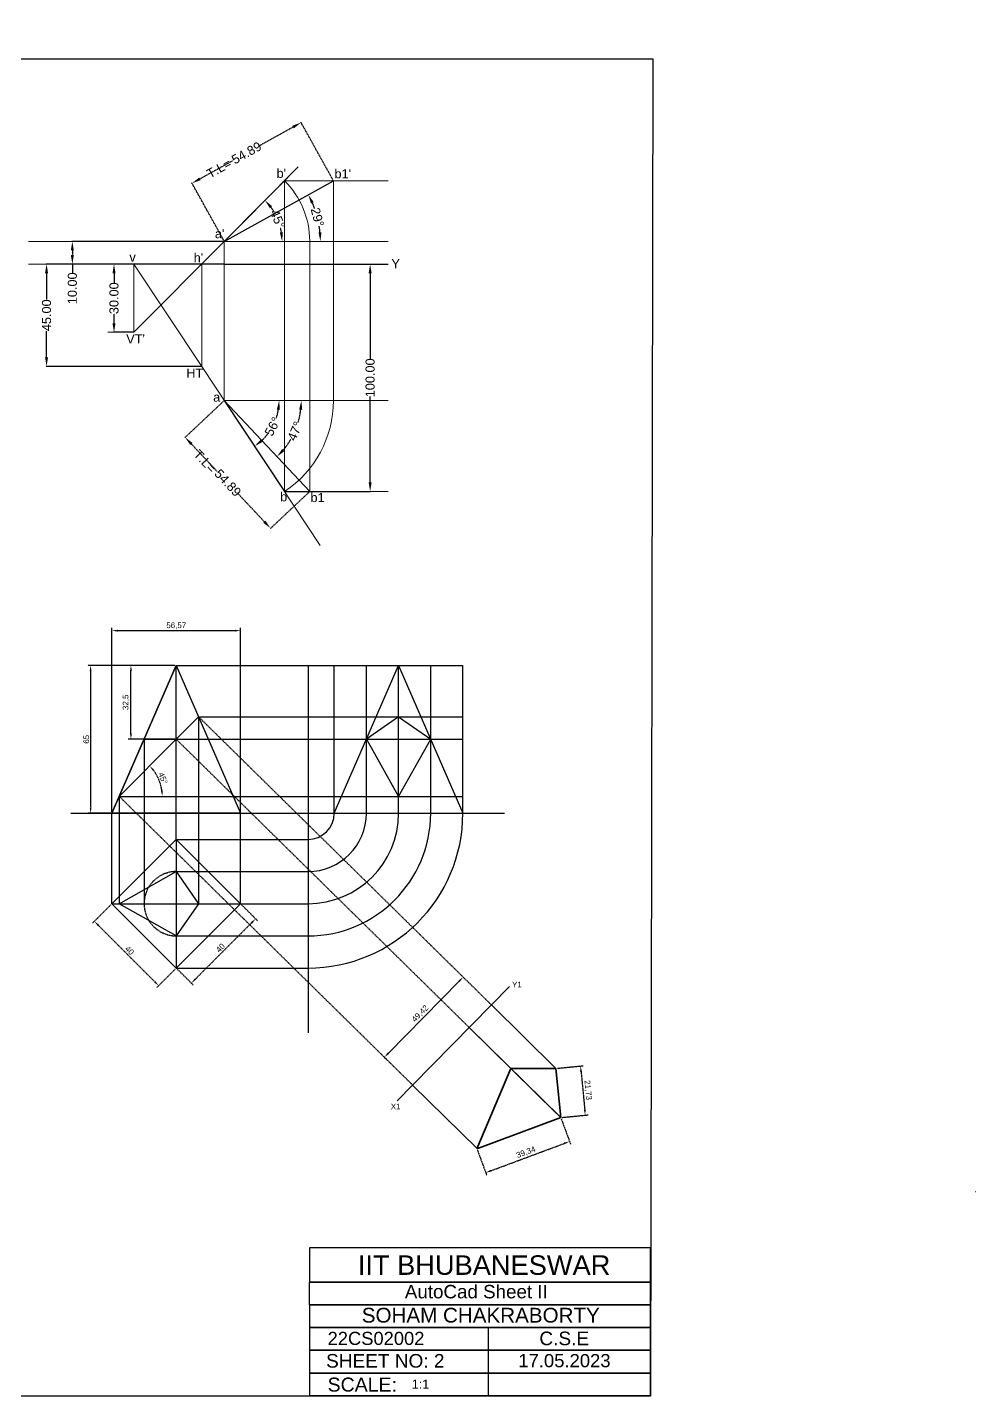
# Model space of a CAD drawing. Header units: millimetres. Extents: x -130 to 622, y -498 to 104.
# Drawn here: x 205 to 622, y -498 to 104 of the extents above; entities that cross this region are included whole.
import ezdxf

# ---------------------------------------------------------------- set-up
doc = ezdxf.new("R2010")
doc.units = ezdxf.units.MM
doc.header["$MEASUREMENT"] = 0
doc.linetypes.add('HIDDEN', pattern=[0.375, 0.25, -0.125])
doc.styles.get("Standard").update_dxf_attribs({"font": 'arial.ttf'})
doc.dimstyles.new('ISO-25', dxfattribs={"dimtxt": 2.5, "dimasz": 2.5, "dimexe": 1.25, "dimexo": 0.625, "dimtad": 1, "dimtxsty": 'Standard', "dimcen": 2.5, "dimadec": 0, "dimazin": 0, "dimtfac": 1, "dimtmove": 0, "dimatfit": 3, "dimfxl": 1, "dimarcsym": 0})
doc.dimstyles.get("Standard").update_dxf_attribs({"dimtxt": 4, "dimasz": 4, "dimexe": 0.18, "dimexo": 0.0625, "dimgap": 0.09, "dimtad": 0, "dimzin": 0, "dimdsep": 46, "dimtxsty": 'Standard', "dimcen": 0.09, "dimadec": 0, "dimazin": 0, "dimtfac": 1, "dimtofl": 0, "dimtmove": 0, "dimatfit": 3, "dimfxl": 1, "dimtolj": 1, "dimtzin": 0, "dimarcsym": 0})

# ---------------------------------------------------------------- blocks, each defined once
blk = doc.blocks.new('*D10')
at = {"color": 0, "linetype": 'HIDDEN', "lineweight": -2, "transparency": 16777216}
for start, end in [(31.85835, 36.16801), (9.02091, 13.33057)]:
    blk.add_arc((291.82, 10), 25.43, start, end, dxfattribs=at)
at = {"color": 0, "linetype": 'HIDDEN', "lineweight": -3, "transparency": 16777216}
for points in [[(311.85, 24.57), (312.86, 25.44), (309.74, 28.04)], [(317.6, 14.04), (316.27, 13.94), (317.25, 10)]]:
    blk.add_solid(points, dxfattribs=at)
at = {"layer": 'Defpoints', "color": 0, "linetype": 'HIDDEN', "lineweight": -3, "transparency": 16777216}
for p in [(385.28, 104.08), (316.38, 16.61), (291.82, 10), (291.82, 10), (427.03, 10)]:
    blk.add_point(p, dxfattribs=at)
at = {"color": 0, "linetype": 'HIDDEN', "lineweight": 0, "transparency": 16777216, "insert": (315.3, 19.77), "char_height": 4, "attachment_point": 5, "rotation": 292.59446}
blk.add_mtext('\\A1;45°', dxfattribs=at)
blk = doc.blocks.new('*D11')
at = {"color": 0, "linetype": 'HIDDEN', "lineweight": -2, "transparency": 16777216}
for p, q in [((291.76, 10), (224.82, 10)), ((291.76, 0), (224.82, 0)), ((225, 6), (225, 4)), ((225, 0), (225, -4))]:
    blk.add_line(p, q, dxfattribs=at)
at = {"color": 0, "linetype": 'HIDDEN', "lineweight": -3, "transparency": 16777216}
for points in [[(224.33, 6), (225.67, 6), (225, 10)], [(224.33, 4), (225.67, 4), (225, 0)]]:
    blk.add_solid(points, dxfattribs=at)
at = {"layer": 'Defpoints', "color": 0, "linetype": 'HIDDEN', "lineweight": -3, "transparency": 16777216}
for p in [(291.82, 10), (225, 0), (291.82, 0)]:
    blk.add_point(p, dxfattribs=at)
at = {"color": 0, "linetype": 'HIDDEN', "lineweight": 0, "transparency": 16777216, "insert": (225, -10.64), "char_height": 4, "attachment_point": 5, "rotation": 90}
blk.add_mtext('\\A1;10.00', dxfattribs=at)
blk = doc.blocks.new('*D13')
at = {"color": 0, "linetype": 'HIDDEN', "lineweight": -2, "transparency": 16777216}
for p, q in [((281.82, 0), (213.48, 0)), ((213.66, -4), (213.66, -15.59)), ((213.66, -41), (213.66, -29.41)), ((281.82, -45), (213.48, -45))]:
    blk.add_line(p, q, dxfattribs=at)
at = {"color": 0, "linetype": 'HIDDEN', "lineweight": -3, "transparency": 16777216}
for points in [[(212.99, -4), (214.32, -4), (213.66, 0)], [(212.99, -41), (214.32, -41), (213.66, -45)]]:
    blk.add_solid(points, dxfattribs=at)
at = {"layer": 'Defpoints', "color": 0, "linetype": 'HIDDEN', "lineweight": -3, "transparency": 16777216}
for p in [(213.66, 0), (281.89, 0), (281.89, -45)]:
    blk.add_point(p, dxfattribs=at)
at = {"color": 0, "linetype": 'HIDDEN', "lineweight": 0, "transparency": 16777216, "insert": (213.66, -22.5), "char_height": 4, "attachment_point": 5, "rotation": 90}
blk.add_mtext('\\A1;45.00', dxfattribs=at)
blk = doc.blocks.new('*D17')
at = {"color": 0, "linetype": 'HIDDEN', "lineweight": -2, "transparency": 16777216}
for p, q in [((252.02, 0), (243.14, 0)), ((243.32, -4), (243.32, -8.17)), ((243.32, -26), (243.32, -21.83)), ((252.02, -30), (243.14, -30))]:
    blk.add_line(p, q, dxfattribs=at)
at = {"color": 0, "linetype": 'HIDDEN', "lineweight": -3, "transparency": 16777216}
for points in [[(242.66, -4), (243.99, -4), (243.32, 0)], [(242.66, -26), (243.99, -26), (243.32, -30)]]:
    blk.add_solid(points, dxfattribs=at)
at = {"layer": 'Defpoints', "color": 0, "linetype": 'HIDDEN', "lineweight": -3, "transparency": 16777216}
for p in [(252.08, 0), (243.32, -30), (252.08, -30)]:
    blk.add_point(p, dxfattribs=at)
at = {"color": 0, "linetype": 'HIDDEN', "lineweight": 0, "transparency": 16777216, "insert": (243.32, -15), "char_height": 4, "attachment_point": 5, "rotation": 90}
blk.add_mtext('\\A1;30.00', dxfattribs=at)
blk = doc.blocks.new('*D18')
at = {"color": 0, "linetype": 'HIDDEN', "lineweight": -2, "transparency": 16777216}
for p, q in [((318.37, 0), (356.14, 0)), ((355.96, -4), (355.96, -41.8)), ((355.96, -96), (355.96, -58.2)), ((318.37, -100), (356.14, -100))]:
    blk.add_line(p, q, dxfattribs=at)
at = {"color": 0, "linetype": 'HIDDEN', "lineweight": -3, "transparency": 16777216}
for points in [[(355.3, -4), (356.63, -4), (355.96, 0)], [(355.3, -96), (356.63, -96), (355.96, -100)]]:
    blk.add_solid(points, dxfattribs=at)
at = {"layer": 'Defpoints', "color": 0, "linetype": 'HIDDEN', "lineweight": -3, "transparency": 16777216}
for p in [(318.31, 0), (318.31, -100), (355.96, -100)]:
    blk.add_point(p, dxfattribs=at)
at = {"color": 0, "linetype": 'HIDDEN', "lineweight": 0, "transparency": 16777216, "insert": (355.96, -50), "char_height": 4, "attachment_point": 5, "rotation": 90}
blk.add_mtext('\\A1;100.00', dxfattribs=at)
blk = doc.blocks.new('*D19')
at = {"color": 0, "linetype": 'HIDDEN', "lineweight": -2, "transparency": 16777216}
for p, q in [((322.1, 60.27), (307.59, 52.2)), ((339.77, 36.72), (325.51, 62.37)), ((281.12, 37.49), (295.63, 45.55)), ((291.79, 10.05), (277.54, 35.7))]:
    blk.add_line(p, q, dxfattribs=at)
at = {"color": 0, "linetype": 'HIDDEN', "lineweight": -3, "transparency": 16777216}
for points in [[(321.78, 60.85), (322.43, 59.68), (325.6, 62.21)], [(280.8, 38.07), (281.44, 36.9), (277.62, 35.54)]]:
    blk.add_solid(points, dxfattribs=at)
at = {"layer": 'Defpoints', "color": 0, "linetype": 'HIDDEN', "lineweight": -3, "transparency": 16777216}
for p in [(325.6, 62.21), (339.8, 36.67), (291.82, 10)]:
    blk.add_point(p, dxfattribs=at)
at = {"color": 0, "linetype": 'HIDDEN', "lineweight": 0, "transparency": 16777216, "insert": (301.61, 48.88), "char_height": 4, "attachment_point": 5, "rotation": 29.06626}
blk.add_mtext('\\A1;54.89', dxfattribs=at)
blk = doc.blocks.new('*D20')
at = {"color": 0, "linetype": 'HIDDEN', "lineweight": -2, "transparency": 16777216}
for p, q in [((291.77, -60.04), (274.47, -76.31)), ((277.34, -79.1), (288.71, -91.19)), ((309.45, -113.27), (298.08, -101.17)), ((329.36, -100.04), (312.06, -116.31))]:
    blk.add_line(p, q, dxfattribs=at)
at = {"color": 0, "linetype": 'HIDDEN', "lineweight": -3, "transparency": 16777216}
for points in [[(277.83, -78.64), (276.85, -79.55), (274.6, -76.18)], [(309.94, -112.81), (308.96, -113.72), (312.19, -116.18)]]:
    blk.add_solid(points, dxfattribs=at)
at = {"layer": 'Defpoints', "color": 0, "linetype": 'HIDDEN', "lineweight": -3, "transparency": 16777216}
for p in [(291.82, -60), (329.41, -100), (312.19, -116.18)]:
    blk.add_point(p, dxfattribs=at)
at = {"color": 0, "linetype": 'HIDDEN', "lineweight": 0, "transparency": 16777216, "insert": (293.39, -96.18), "char_height": 4, "attachment_point": 5, "rotation": 313.21972}
blk.add_mtext('\\A1;54.89', dxfattribs=at)
blk = doc.blocks.new('*D53')
at = {"color": 0, "linetype": 'HIDDEN', "lineweight": -2, "transparency": 16777216}
for p, q in [((299.43, -281.68), (306.49, -288.74)), ((303.84, -289.62), (279.09, -314.37)), ((271.14, -309.96), (278.2, -317.02))]:
    blk.add_line(p, q, dxfattribs=at)
at = {"color": 0, "linetype": 'HIDDEN', "lineweight": 30, "transparency": 16777216}
for points in [[(303.54, -289.33), (304.13, -289.92), (305.6, -287.85)], [(278.79, -314.08), (279.38, -314.66), (277.32, -316.14)]]:
    blk.add_solid(points, dxfattribs=at)
at = {"layer": 'Defpoints', "color": 0, "linetype": 'HIDDEN', "lineweight": 30, "transparency": 16777216}
for p in [(298.98, -281.23), (270.7, -309.52), (277.32, -316.14)]:
    blk.add_point(p, dxfattribs=at)
at = {"color": 0, "linetype": 'HIDDEN', "transparency": 16777216, "insert": (290.12, -300.65), "char_height": 2.5, "attachment_point": 5, "rotation": 45}
blk.add_mtext('40', dxfattribs=at)
blk = doc.blocks.new('*D54')
at = {"color": 0, "linetype": 'HIDDEN', "lineweight": -2, "transparency": 16777216}
for p, q in [((241.97, -281.68), (233.79, -289.86)), ((236.44, -290.75), (261.19, -315.5)), ((270.26, -309.96), (262.07, -318.15))]:
    blk.add_line(p, q, dxfattribs=at)
at = {"color": 0, "linetype": 'HIDDEN', "lineweight": 30, "transparency": 16777216}
for points in [[(236.73, -290.45), (236.15, -291.04), (234.67, -288.98)], [(261.48, -315.2), (260.89, -315.79), (262.96, -317.26)]]:
    blk.add_solid(points, dxfattribs=at)
at = {"layer": 'Defpoints', "color": 0, "linetype": 'HIDDEN', "lineweight": 30, "transparency": 16777216}
for p in [(242.42, -281.23), (270.7, -309.52), (262.96, -317.26)]:
    blk.add_point(p, dxfattribs=at)
at = {"color": 0, "linetype": 'HIDDEN', "transparency": 16777216, "insert": (250.16, -301.78), "char_height": 2.5, "attachment_point": 5, "rotation": 315}
blk.add_mtext('40', dxfattribs=at)
blk = doc.blocks.new('*D55')
at = {"color": 0, "linetype": 'HIDDEN', "lineweight": -2, "transparency": 16777216}
for p, q in [((270.08, -176.43), (231.79, -176.43)), ((233.04, -178.93), (233.04, -238.93)), ((270.08, -241.43), (231.79, -241.43))]:
    blk.add_line(p, q, dxfattribs=at)
at = {"color": 0, "linetype": 'HIDDEN', "lineweight": 30, "transparency": 16777216}
for points in [[(232.62, -178.93), (233.45, -178.93), (233.04, -176.43)], [(232.62, -238.93), (233.45, -238.93), (233.04, -241.43)]]:
    blk.add_solid(points, dxfattribs=at)
at = {"layer": 'Defpoints', "color": 0, "linetype": 'HIDDEN', "lineweight": 30, "transparency": 16777216}
for p in [(270.7, -176.43), (233.04, -241.43), (270.7, -241.43)]:
    blk.add_point(p, dxfattribs=at)
at = {"color": 0, "linetype": 'HIDDEN', "transparency": 16777216, "insert": (231.13, -208.93), "char_height": 2.5, "attachment_point": 5, "rotation": 90}
blk.add_mtext('65', dxfattribs=at)
blk = doc.blocks.new('*D56')
at = {"color": 0, "linetype": 'HIDDEN', "lineweight": -2, "transparency": 16777216}
for p, q in [((242.42, -240.81), (242.42, -159.91)), ((244.92, -161.16), (296.48, -161.16)), ((298.98, -240.81), (298.98, -159.91))]:
    blk.add_line(p, q, dxfattribs=at)
at = {"color": 0, "linetype": 'HIDDEN', "lineweight": 30, "transparency": 16777216}
for points in [[(244.92, -160.75), (244.92, -161.58), (242.42, -161.16)], [(296.48, -160.75), (296.48, -161.58), (298.98, -161.16)]]:
    blk.add_solid(points, dxfattribs=at)
at = {"layer": 'Defpoints', "color": 0, "linetype": 'HIDDEN', "lineweight": 30, "transparency": 16777216}
for p in [(298.98, -161.16), (242.42, -241.43), (298.98, -241.43)]:
    blk.add_point(p, dxfattribs=at)
at = {"color": 0, "linetype": 'HIDDEN', "transparency": 16777216, "insert": (270.7, -159.04), "char_height": 2.5, "attachment_point": 5}
blk.add_mtext('56,57', dxfattribs=at)
blk = doc.blocks.new('*D57')
at = {"color": 0, "linetype": 'HIDDEN', "lineweight": -2, "transparency": 16777216}
blk.add_arc((245.63, -234.04), 18.92, 7.57532, 37.47029, dxfattribs=at)
at = {"color": 0, "linetype": 'HIDDEN', "lineweight": 30, "transparency": 16777216}
for points in [[(260.34, -222.8), (260.96, -222.25), (259, -220.65)], [(264.81, -231.52), (263.97, -231.57), (264.56, -234.04)]]:
    blk.add_solid(points, dxfattribs=at)
at = {"layer": 'Defpoints', "color": 0, "linetype": 'HIDDEN', "lineweight": 30, "transparency": 16777216}
for p in [(270.7, -208.93), (245.63, -234.04), (245.63, -234.04), (263.91, -229.14), (295.77, -234.04)]:
    blk.add_point(p, dxfattribs=at)
at = {"color": 0, "linetype": 'HIDDEN', "transparency": 16777216, "insert": (264.86, -226.06), "char_height": 2.5, "attachment_point": 5, "rotation": 292.5228}
blk.add_mtext('45°', dxfattribs=at)
blk = doc.blocks.new('*D58')
at = {"color": 0, "linetype": 'HIDDEN', "lineweight": -2, "transparency": 16777216}
for p, q in [((270.08, -176.43), (249.51, -176.43)), ((250.76, -206.43), (250.76, -178.93)), ((270.08, -208.93), (249.51, -208.93))]:
    blk.add_line(p, q, dxfattribs=at)
at = {"color": 0, "linetype": 'HIDDEN', "lineweight": 30, "transparency": 16777216}
for points in [[(250.34, -178.93), (251.18, -178.93), (250.76, -176.43)], [(250.34, -206.43), (251.18, -206.43), (250.76, -208.93)]]:
    blk.add_solid(points, dxfattribs=at)
at = {"layer": 'Defpoints', "color": 0, "linetype": 'HIDDEN', "lineweight": 30, "transparency": 16777216}
for p in [(250.76, -176.43), (270.7, -176.43), (270.7, -208.93)]:
    blk.add_point(p, dxfattribs=at)
at = {"color": 0, "linetype": 'HIDDEN', "transparency": 16777216, "insert": (248.63, -192.68), "char_height": 2.5, "attachment_point": 5, "rotation": 90}
blk.add_mtext('32,5', dxfattribs=at)
blk = doc.blocks.new('*D52')
at = {"color": 0, "lineweight": -2, "transparency": 16777216}
for p, q in [((363.99, -346.95), (395.14, -315.29)), ((396.83, -313.45), (397.78, -314.39)), ((362.18, -348.68), (363.13, -349.61))]:
    blk.add_line(p, q, dxfattribs=at)
at = {"color": 0, "lineweight": 30, "transparency": 16777216}
for points in [[(394.84, -315), (395.43, -315.58), (396.89, -313.51)], [(363.69, -346.66), (364.29, -347.25), (362.24, -348.74)]]:
    blk.add_solid(points, dxfattribs=at)
at = {"layer": 'Defpoints', "color": 0, "lineweight": 30, "transparency": 16777216}
for p in [(396.39, -313.01), (396.89, -313.51), (361.73, -348.24)]:
    blk.add_point(p, dxfattribs=at)
at = {"color": 0, "transparency": 16777216, "insert": (378.05, -329.63), "char_height": 2.5, "attachment_point": 5, "rotation": 45.47124}
blk.add_mtext('49,42', dxfattribs=at)
blk = doc.blocks.new('*D59')
at = {"color": 0, "linetype": 'HIDDEN', "lineweight": -2, "transparency": 16777216}
for p, q in [((440.01, -375.85), (444.13, -386.92)), ((403.14, -389.57), (407.26, -400.64)), ((409.16, -398.6), (441.35, -386.62))]:
    blk.add_line(p, q, dxfattribs=at)
at = {"color": 0, "linetype": 'HIDDEN', "lineweight": 30, "transparency": 16777216}
for points in [[(441.21, -386.23), (441.5, -387.01), (443.69, -385.75)], [(409.02, -398.2), (409.31, -398.99), (406.82, -399.47)]]:
    blk.add_solid(points, dxfattribs=at)
at = {"layer": 'Defpoints', "color": 0, "linetype": 'HIDDEN', "lineweight": 30, "transparency": 16777216}
for p in [(439.79, -375.26), (402.92, -388.98), (443.69, -385.75)]:
    blk.add_point(p, dxfattribs=at)
at = {"color": 0, "linetype": 'HIDDEN', "transparency": 16777216, "insert": (424.52, -390.61), "char_height": 2.5, "attachment_point": 5, "rotation": 20.40594}
blk.add_mtext('39,34', dxfattribs=at)
blk = doc.blocks.new('*D60')
at = {"color": 0, "linetype": 'HIDDEN', "lineweight": -2, "transparency": 16777216}
for p, q in [((438.31, -353.58), (449.72, -352.46)), ((448.72, -355.07), (450.34, -371.72)), ((440.42, -375.2), (451.83, -374.09))]:
    blk.add_line(p, q, dxfattribs=at)
at = {"color": 0, "linetype": 'HIDDEN', "lineweight": 30, "transparency": 16777216}
for points in [[(449.13, -355.03), (448.3, -355.11), (448.47, -352.59)], [(450.75, -371.68), (449.92, -371.76), (450.58, -374.21)]]:
    blk.add_solid(points, dxfattribs=at)
at = {"layer": 'Defpoints', "color": 0, "linetype": 'HIDDEN', "lineweight": 30, "transparency": 16777216}
for p in [(437.68, -353.64), (439.79, -375.26), (450.58, -374.21)]:
    blk.add_point(p, dxfattribs=at)
at = {"color": 0, "linetype": 'HIDDEN', "transparency": 16777216, "insert": (451.64, -363.19), "char_height": 2.5, "attachment_point": 5, "rotation": 275.56772}
blk.add_mtext('21,73', dxfattribs=at)
blk = doc.blocks.new('*D62')
at = {"color": 0, "linetype": 'HIDDEN', "lineweight": -2, "transparency": 16777216}
for start, end in [(20.02801, 23.64244), (5.42382, 9.03825)]:
    blk.add_arc((291.82, 10), 42.27, start, end, dxfattribs=at)
at = {"color": 0, "linetype": 'HIDDEN', "lineweight": -3, "transparency": 16777216}
for points in [[(329.95, 26.66), (331.14, 27.25), (328.77, 30.54)], [(334.57, 14.03), (333.24, 13.96), (334.09, 10)]]:
    blk.add_solid(points, dxfattribs=at)
at = {"layer": 'Defpoints', "color": 0, "linetype": 'HIDDEN', "lineweight": -3, "transparency": 16777216}
for p in [(339.8, 36.67), (333.49, 17.11), (291.82, 10), (291.82, 10), (427.03, 10)]:
    blk.add_point(p, dxfattribs=at)
at = {"color": 0, "linetype": 'HIDDEN', "lineweight": -3, "transparency": 16777216, "insert": (332.74, 20.61), "char_height": 4, "attachment_point": 5, "rotation": 284.53313}
blk.add_mtext('\\A1;29°', dxfattribs=at)
blk = doc.blocks.new('*D63')
at = {"color": 0, "linetype": 'HIDDEN', "lineweight": -2, "transparency": 16777216}
for start, end in [(343.55492, 353.22722), (319.99251, 329.6648)]:
    blk.add_arc((291.82, -60), 33.86, start, end, dxfattribs=at)
at = {"color": 0, "linetype": 'HIDDEN', "lineweight": -3, "transparency": 16777216}
for points in [[(324.78, -63.95), (326.11, -64.03), (325.68, -60)], [(318.24, -82.23), (317.27, -81.31), (315.01, -84.67)]]:
    blk.add_solid(points, dxfattribs=at)
at = {"layer": 'Defpoints', "color": 0, "linetype": 'HIDDEN', "lineweight": -3, "transparency": 16777216}
for p in [(291.82, -60), (291.82, -60), (414.37, -60), (320.79, -77.53), (329.41, -100)]:
    blk.add_point(p, dxfattribs=at)
at = {"color": 0, "linetype": 'HIDDEN', "lineweight": -3, "transparency": 16777216, "insert": (322.9, -73.44), "char_height": 4, "attachment_point": 5, "rotation": 66.60986}
blk.add_mtext('\\A1;47°', dxfattribs=at)
blk = doc.blocks.new('*D64')
at = {"color": 0, "linetype": 'HIDDEN', "lineweight": -2, "transparency": 16777216}
for start, end in [(341.33469, 350.48917), (313.02673, 322.1812)]:
    blk.add_arc((291.82, -60), 24.12, start, end, dxfattribs=at)
at = {"color": 0, "linetype": 'HIDDEN', "lineweight": -3, "transparency": 16777216}
for points in [[(314.95, -63.93), (316.28, -64.04), (315.95, -60)], [(308.69, -78.16), (307.87, -77.11), (305.14, -80.11)]]:
    blk.add_solid(points, dxfattribs=at)
at = {"layer": 'Defpoints', "color": 0, "linetype": 'HIDDEN', "lineweight": -3, "transparency": 16777216}
for p in [(291.82, -60), (291.82, -60), (414.37, -60), (310.92, -74.74), (318.31, -100)]:
    blk.add_point(p, dxfattribs=at)
at = {"color": 0, "linetype": 'HIDDEN', "lineweight": -3, "transparency": 16777216, "insert": (313.07, -71.42), "char_height": 4, "attachment_point": 5, "rotation": 61.75795}
blk.add_mtext('\\A1;56°', dxfattribs=at)

msp = doc.modelspace()

# ---------------------------------------------------------------- linework, layer by layer
at = {"linetype": 'ByBlock', "lineweight": 0}
for p, q in [((291.82, 10), (324.383, 42.778)), ((291.82, 10), (319.736, 38.1)), ((318.312, 0), (318.312, 36.667)), ((318.312, 36.667), (363.835, 36.667)), ((339.797, -60), (339.797, 36.667)), ((291.82, 10), (205.773, 10)), ((291.82, 10), (252.083, -30)), ((291.82, 0), (291.82, 10)), ((291.82, 10), (363.835, 10)), ((329.409, 10.124), (329.409, -100)), ((291.82, 0), (205.773, 0)), ((252.083, -30), (252.083, 0)), ((252.083, 0), (281.886, -45)), ((281.886, 0), (281.886, -45)), ((291.82, 0), (291.82, -60)), ((318.312, -100), (318.312, 0)), ((252.083, -30), (240.556, -30)), ((281.886, -45), (334.057, -123.774)), ((291.82, -60), (363.835, -60)), ((363.835, -100), (318.312, -100))]:
    msp.add_line(p, q, dxfattribs=at)
at = {"linetype": 'ByBlock', "lineweight": 30}
for p, q in [((291.82, 10), (339.797, 36.667)), ((291.82, 10), (318.312, 36.667)), ((291.82, -60), (318.312, -100)), ((291.82, -60), (329.409, -100))]:
    msp.add_line(p, q, dxfattribs=at)
for p, q in [((291.82, 0), (363.835, 0)), ((270.7, -176.432), (242.416, -241.432)), ((270.7, -241.432), (270.7, -176.432)), ((270.7, -176.432), (298.985, -241.432)), ((270.7, -208.932), (280.55, -199.067)), ((280.55, -199.067), (280.55, -281.234)), ((270.7, -208.932), (245.633, -234.039)), ((245.633, -234.039), (245.633, -281.234)), ((270.7, -252.95), (270.7, -309.519)), ((242.416, -281.234), (298.985, -281.234)), ((409.312, -325.727), (417.275, -317.632)), ((409.312, -325.727), (374.659, -360.956)), ((409.312, -325.727), (437.685, -353.638)), ((409.312, -325.727), (437.685, -353.638)), ((399.536, -335.665), (439.793, -375.263)), ((399.536, -335.665), (417.83, -353.659)), ((399.536, -335.665), (437.991, -373.491)), ((374.659, -360.956), (367.896, -367.832)), ((374.659, -360.956), (403.087, -388.918)), ((374.659, -360.956), (403.033, -388.866)), ((390.498, -376.762), (390.611, -376.647))]:
    msp.add_line(p, q)
at = {"lineweight": 30}
for p, q in [((242.416, -241.432), (270.7, -176.432)), ((270.7, -176.432), (298.985, -241.432)), ((340.161, -241.432), (368.445, -176.432)), ((368.445, -176.432), (396.729, -241.432)), ((368.445, -199.067), (354.303, -208.932)), ((368.445, -199.067), (382.587, -208.932)), ((354.303, -208.932), (368.445, -234.039)), ((368.445, -234.039), (382.587, -208.932)), ((298.985, -241.432), (242.416, -241.432)), ((340.161, -241.432), (396.729, -241.432)), ((242.416, -281.234), (270.7, -252.95)), ((270.7, -252.95), (298.985, -281.234)), ((245.633, -281.234), (270.7, -267.092)), ((270.7, -267.092), (280.55, -281.234)), ((270.7, -309.519), (242.416, -281.234)), ((270.7, -295.377), (245.633, -281.234)), ((280.55, -281.234), (270.7, -295.377)), ((298.985, -281.234), (270.7, -309.519))]:
    msp.add_line(p, q, dxfattribs=at)
at = {"linetype": 'HIDDEN', "lineweight": -3}
for p, q in [((270.7, -176.432), (396.729, -176.432)), ((280.55, -199.067), (396.729, -199.067)), ((270.7, -208.932), (396.729, -208.932)), ((245.633, -234.039), (396.729, -234.039))]:
    msp.add_line(p, q, dxfattribs=at)
at = {"linetype": 'ByBlock', "lineweight": 25}
for p, q in [((328.642, -176.432), (328.642, -337.929)), ((270.7, -252.95), (328.642, -252.95)), ((270.7, -267.092), (328.642, -267.092)), ((298.985, -281.234), (328.642, -281.234)), ((270.7, -295.377), (328.642, -295.377)), ((270.7, -309.519), (328.642, -309.519))]:
    msp.add_line(p, q, dxfattribs=at)
at = {"lineweight": -3}
for p, q in [((340.161, -241.432), (340.161, -176.432)), ((354.303, -241.432), (354.303, -176.432)), ((368.445, -241.432), (368.445, -176.432)), ((382.587, -241.432), (382.587, -176.432)), ((396.729, -241.432), (396.729, -176.432))]:
    msp.add_line(p, q, dxfattribs=at)
at = {"linetype": 'HIDDEN'}
for p, q in [((280.55, -199.067), (396.89, -313.509)), ((256.558, -208.932), (256.558, -281.234)), ((256.558, -208.932), (270.7, -208.932)), ((270.7, -208.932), (374.693, -311.228)), ((245.633, -234.039), (295.768, -234.039)), ((245.633, -234.039), (362.238, -348.737)), ((242.416, -281.234), (242.416, -241.432)), ((270.7, -252.95), (270.7, -241.432)), ((298.985, -281.234), (298.985, -241.432)), ((374.693, -311.228), (387.115, -323.446)), ((397.782, -314.386), (409.312, -325.727)), ((387.115, -323.446), (399.536, -335.665)), ((362.654, -349.146), (374.659, -360.956))]:
    msp.add_line(p, q, dxfattribs=at)
at = {"lineweight": 25}
msp.add_line((224.282, -241.432), (396.729, -241.432), dxfattribs=at)
at = {"lineweight": -2}
msp.add_line((396.729, -241.432), (415.082, -241.432), dxfattribs=at)
at = {"lineweight": 35}
for p, q in [((402.919, -388.981), (417.83, -353.659)), ((417.83, -353.659), (437.685, -353.638)), ((437.685, -353.638), (439.793, -375.263)), ((439.793, -375.263), (402.919, -388.981))]:
    msp.add_line(p, q, dxfattribs=at)
at = {"lineweight": 25}
for points in [[(-129.113, 90.22), (480.345, 90.22), (479.252, -497.751), (-130.205, -497.751)], [(479.276, -432.563), (329.276, -432.563), (329.276, -447.563), (479.276, -447.563)], [(479.213, -447.563), (329.213, -447.563), (329.213, -457.563), (479.213, -457.563)], [(479.276, -457.563), (329.276, -457.563), (329.276, -467.563), (479.276, -467.563)], [(479.343, -467.563), (329.343, -467.563), (329.343, -477.563), (479.343, -477.563)], [(479.25, -477.563), (329.25, -477.563), (329.25, -487.563), (479.25, -487.563)], [(479.223, -487.563), (329.223, -487.563), (329.223, -497.563), (479.223, -497.563)]]:
    msp.add_lwpolyline(points, close=True, dxfattribs=at)
msp.add_lwpolyline([(242.416, -281.234), (270.7, -252.95), (298.985, -281.234), (270.7, -309.519)], close=True)
for points in [[(622.246, -407.939), (621.996, -407.939)], [(479.237, -487.563), (479.237, -457.563), (404.237, -457.563)], [(407.877, -467.762), (407.877, -497.946)], [(479.197, -472.939), (479.237, -472.939)], [(479.197, -497.563), (329.197, -497.563), (329.197, -497.946)]]:
    msp.add_lwpolyline(points, dxfattribs=at)
at = {"linetype": 'ByBlock', "lineweight": 0}
for centre, radius, start, end in [((291.82, 10), 37.589, 0.188923, 45.188923), ((291.82, -60), 47.977, 303.515898, 0)]:
    msp.add_arc(centre, radius, start, end, dxfattribs=at)
at = {"linetype": 'ByBlock', "lineweight": 25}
for radius in [11.518, 25.66, 39.803, 53.945, 68.087]:
    msp.add_arc((328.642, -241.432), radius, 270, 0, dxfattribs=at)
at = {"linetype": 'HIDDEN'}
for start, end in [(90, 180), (180, 270)]:
    msp.add_arc((270.7, -281.234), 14.142, start, end, dxfattribs=at)

# ---------------------------------------------------------------- texts
at = {"linetype": 'HIDDEN', "lineweight": -3}
for rotation, p in [(29, (285.496, 37.572)), (313, (277.97, -83.9))]:
    msp.add_text('T.L=', height=4, rotation=rotation, dxfattribs=at).set_placement(p)
for s, p in [("b'", (314.807, 37.913)), ("b1'", (340.276, 37.731)), ("a'", (287.701, 11.373)), ('v', (250.087, 1.036)), ("h'", (278.371, 0.804)), ('Y', (365.307, -1.832)), ("VT'", (248.696, -34.872)), ('HT', (275.125, -49.93)), ('a', (286.937, -60.493)), ('b', (316.387, -104.29)), ('b1', (329.732, -104.635)), ('1:1', (374.218, -494.472))]:
    msp.add_text(s, height=4, dxfattribs=at).set_placement(p)
at = {"lineweight": 25}
for s, height, p in [('IIT BHUBANESWAR', 8.57052, (350.533, -444.404)), ('AutoCad Sheet II', 5.90893, (371.222, -454.741)), ('SOHAM CHAKRABORTY', 6.48346, (352.284, -465.389)), ('22CS02002', 5.7703, (337.258, -475.233)), ('C.S.E', 5.9954, (430.385, -475.346)), ('SHEET NO: 2', 5.98718, (336.598, -485.207)), ('17.05.2023', 5.8031, (421.129, -485.026)), ('SCALE: ', 6.1418, (337.258, -495.725))]:
    msp.add_text(s, height=height, dxfattribs=at).set_placement(p)
at = {"char_height": 2.5, "attachment_point": 1}
for s, width, insert in [('Y1', 5.06196, (418.389, -315.513)), ('X1', 8.74339, (365.049, -369.147))]:
    msp.add_mtext_dynamic_manual_height_columns(s, width=width, gutter_width=12.5, heights=[0], dxfattribs=dict(at, insert=insert))

# ---------------------------------------------------------------- dimensions: what is measured, and where the dimension line sits
at = {"linetype": 'HIDDEN', "lineweight": 0}
dim = msp.add_angular_dim_2l(base=(316.379, 16.609), line1=((291.82, 10), (427.032, 10)), line2=((291.82, 10), (385.28, 104.078)), dimstyle='Standard', dxfattribs=at)
dim.commit()
dim.dimension.update_dxf_attribs({"geometry": '*D10', "text_midpoint": (315.3, 19.771)})
for p1, p2, distance, picture, middle in [((291.82, 10), (339.797, 36.667), 29.223, '*D19', (301.612, 48.876)), ((291.82, -60), (329.409, -100), -23.63, '*D20', (293.395, -96.182))]:
    dim = msp.add_aligned_dim(p1=p1, p2=p2, distance=distance, dimstyle='Standard', dxfattribs=at)
    dim.commit()
    dim.dimension.update_dxf_attribs({"geometry": picture, "text_midpoint": middle})
at = {"linetype": 'HIDDEN', "lineweight": -3}
for base, line1, line2, picture, middle in [((333.488, 17.114), ((291.82, 10), (427.032, 10)), ((291.82, 10), (339.797, 36.667)), '*D62', (332.739, 20.607)), ((320.786, -77.533), ((291.82, -60), (329.409, -100)), ((291.82, -60), (414.365, -60)), '*D63', (322.897, -73.442)), ((310.92, -74.738), ((291.82, -60), (414.365, -60)), ((291.82, -60), (318.312, -100)), '*D64', (313.073, -71.416))]:
    dim = msp.add_angular_dim_2l(base=base, line1=line1, line2=line2, dimstyle='Standard', dxfattribs=at)
    dim.commit()
    dim.dimension.update_dxf_attribs({"geometry": picture, "text_midpoint": middle})
at = {"linetype": 'HIDDEN', "lineweight": 0}
for base, p1, p2, picture, middle in [((224.999, 0), (291.82, 10), (291.82, 0), '*D11', (224.999, -10.644)), ((213.656, 0), (281.886, -45), (281.886, 0), '*D13', (213.656, -22.5))]:
    dim = msp.add_linear_dim(base=base, p1=p1, p2=p2, angle=90, dimstyle='Standard', dxfattribs=at)
    dim.commit()
    dim.dimension.update_dxf_attribs({"geometry": picture, "text_midpoint": middle, "dimtype": 160})
for base, p1, p2, picture, middle in [((243.322, -30), (252.083, 0), (252.083, -30), '*D17', (243.322, -15)), ((355.962, -100), (318.312, 0), (318.312, -100), '*D18', (355.962, -50))]:
    dim = msp.add_linear_dim(base=base, p1=p1, p2=p2, angle=90, dimstyle='Standard', dxfattribs=at)
    dim.commit()
    dim.dimension.update_dxf_attribs({"geometry": picture, "text_midpoint": middle})
at = {"linetype": 'HIDDEN'}
dim = msp.add_linear_dim(base=(298.985, -161.163), p1=(242.416, -241.432), p2=(298.985, -241.432), dimstyle='ISO-25', dxfattribs=at)
dim.commit()
dim.dimension.update_dxf_attribs({"geometry": '*D56', "text_midpoint": (270.7, -159.036)})
for base, p1, p2, picture, middle in [((233.035, -241.432), (270.7, -176.432), (270.7, -241.432), '*D55', (231.134, -208.932)), ((250.761, -176.432), (270.7, -208.932), (270.7, -176.432), '*D58', (248.633, -192.682))]:
    dim = msp.add_linear_dim(base=base, p1=p1, p2=p2, angle=90, dimstyle='ISO-25', dxfattribs=at)
    dim.commit()
    dim.dimension.update_dxf_attribs({"geometry": picture, "text_midpoint": middle})
dim = msp.add_angular_dim_2l(base=(263.909, -229.137), line1=((245.633, -234.039), (295.768, -234.039)), line2=((270.7, -208.932), (245.633, -234.039)), dimstyle='ISO-25', dxfattribs=at)
dim.commit()
dim.dimension.update_dxf_attribs({"geometry": '*D57', "text_midpoint": (264.864, -226.065)})
for p1, p2, distance, picture, middle in [((242.416, -281.234), (270.7, -309.519), -10.952, '*D54', (250.159, -301.776)), ((298.985, -281.234), (270.7, -309.519), 9.36, '*D53', (290.117, -300.651)), ((437.685, -353.638), (439.793, -375.263), 10.839, '*D60', (451.645, -363.192)), ((402.919, -388.981), (439.793, -375.263), -11.188, '*D59', (424.516, -390.614))]:
    dim = msp.add_aligned_dim(p1=p1, p2=p2, distance=distance, dimstyle='ISO-25', dxfattribs=at)
    dim.commit()
    dim.dimension.update_dxf_attribs({"geometry": picture, "text_midpoint": middle})
dim = msp.add_aligned_dim(p1=(361.734, -348.241), p2=(396.387, -313.013), distance=-0.707, dimstyle='ISO-25')
dim.commit()
dim.dimension.update_dxf_attribs({"geometry": '*D52', "text_midpoint": (378.047, -329.631)})

doc.saveas('drawing.dxf')
